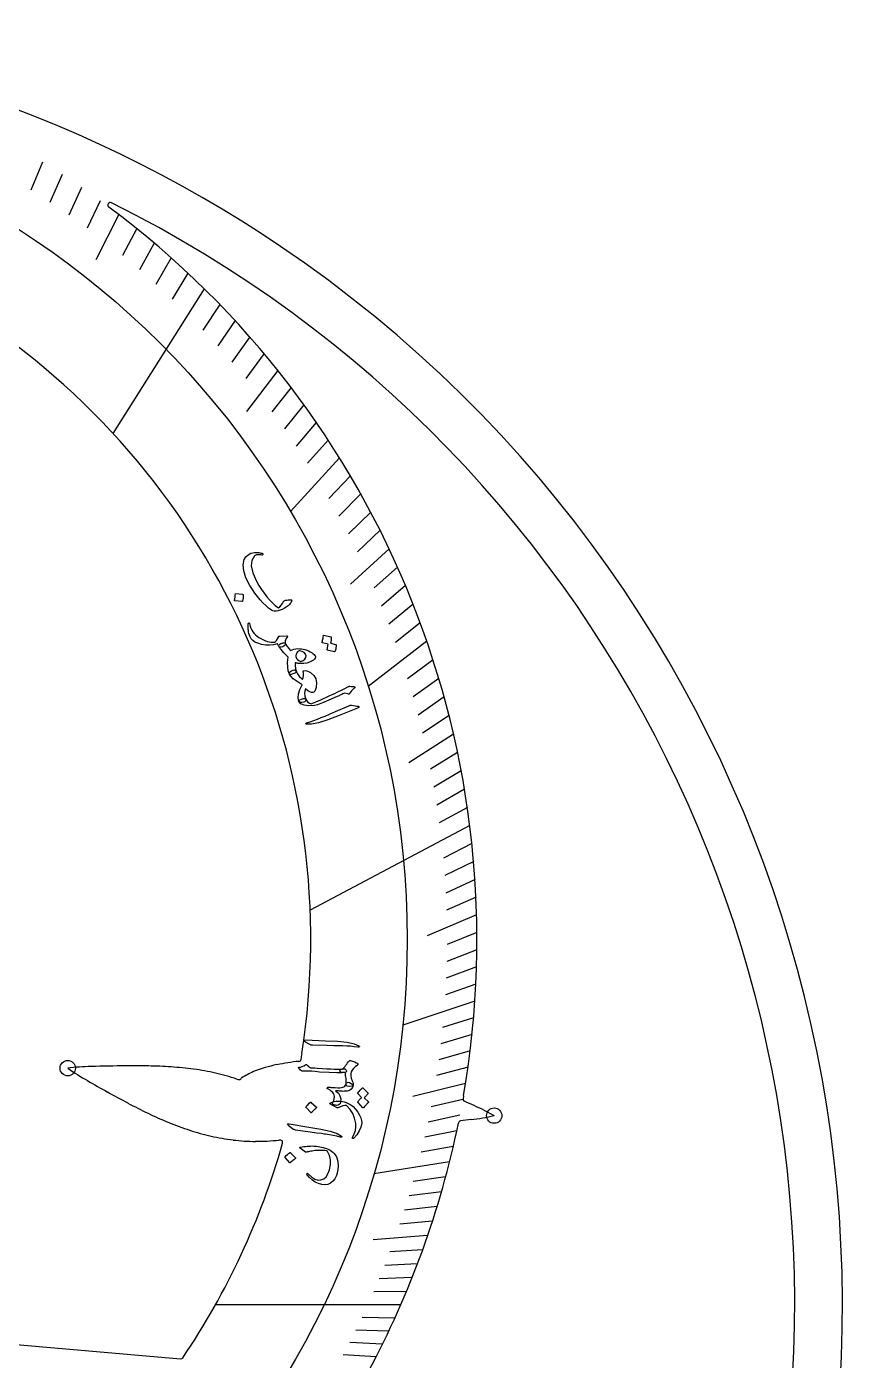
# Model space of a CAD drawing. Header units: millimetres. Extents: x -126 to 126, y -126 to 126.
# Drawn here: x 45.6 to 126, y -5.5 to 126 of the extents above; entities that cross this region are included whole.
import ezdxf

# ---------------------------------------------------------------- set-up
doc = ezdxf.new("R2010")
doc.units = ezdxf.units.MM
for name, color, linetype in [('CUT_INNER', 6, 'Continuous'), ('CUT_OUTER', 1, 'Continuous'), ('ENGRAVE', 7, 'Continuous'), ('ENGRAVE_FINE', 8, 'Continuous'), ('TEXT', 5, 'Continuous')]:
    doc.layers.add(name, color=color, linetype=linetype)

msp = doc.modelspace()

# ---------------------------------------------------------------- linework, layer by layer
at = {"layer": 'CUT_INNER'}
for points in [[(66.34, 22.26), (66.45, 22.22)], [(88.67, 20.62), (88.62, 20.34)], [(90.66, 19.2), (91.68, 18.66), (91.69, 18.65)], [(88.16, 17.94), (88.16, 17.91)], [(89.41, 18.27), (88.38, 18.14)], [(70.55, 16.25), (70.48, 16.24)], [(28, -2.45), (60.77, -5.32)]]:
    msp.add_lwpolyline(points, dxfattribs=at)
for centre, radius, start, end in [((0, 36.01), 73.61, 351.2115, 186.2843), ((0, 0), 121.3, 116.4248, 63.5752), ((53.87, 108.41), 0.25, 63.457, 233.2617), ((0, 36.01), 89.99, 350.1565, 53.349), ((73.49, 8.39), 15.62, 101.8549, 110.7302), ((74.16, 5.65), 18.43, 95.3336, 102.1463), ((72.42, 24.25), 0.25, 276.9408, 350.6836), ((27.85, 31.61), 45.42, 350.6216, 351.3207), ((52.15, 4.28), 19.21, 90.5691, 97.4483), ((60.84, 38.96), 19.21, 234.429, 241.3033), ((56.97, -129.61), 153.18, 90.5989, 91.873), ((56.11, -50.73), 74.3, 88.8315, 90.5729), ((56.68, -22.88), 46.44, 86.0796, 88.8396), ((57.59, -9.6), 33.13, 82.2485, 86.0797), ((58.55, -2.57), 26.04, 77.4046, 82.2401), ((59.37, 1.16), 22.21, 71.7301, 77.3873), ((66.53, 22.45), 0.25, 250.1854, 336.1584), ((73.86, 10.48), 13.83, 115.2486, 120.8978), ((132.93, 163.04), 162.72, 240.0139, 240.8153), ((102.41, 108.21), 99.96, 240.7653, 242.0616), ((82.59, 70.8), 57.63, 242.0477, 244.2812), ((88.87, 20.3), 0.25, 169.9814, 245.8396), ((49.6, -68.39), 96.74, 64.8819, 66.1185), ((74.38, 53.76), 38.71, 244.2772, 247.5703), ((87.34, 37.37), 19.21, 276.1943, 283.0728), ((70.7, 44.85), 29.07, 247.5743, 251.919), ((69.07, 39.87), 23.83, 251.932, 257.2034), ((0.02, 36), 89.98, 331.7512, 348.3998), ((88.41, 17.89), 0.25, 97.2854, 168.5742), ((0.01, 36), 73.61, 325.954, 344.1783), ((68.46, 37.21), 21.1, 257.2238, 263.1922), ((68.31, 36.04), 19.93, 263.2109, 269.6219), ((68.31, 35.34), 19.22, 269.6117, 276.4729), ((70.59, 16), 0.25, 344.0039, 98.4163), ((60.79, -5.07), 0.25, 265, 326.0742)]:
    msp.add_arc(centre, radius, start, end, dxfattribs=at)
at = {"layer": 'CUT_OUTER'}
for start, end in [(90.3519, 55.8988), (55.8988, 88.9457)]:
    msp.add_arc((0, 0), 126, start, end, dxfattribs=at)
at = {"layer": 'ENGRAVE'}
for points in [[(63.1, 100.17), (54.12, 85.91)], [(76.44, 83.49), (71.6, 78.21)], [(85.06, 65.41), (79.28, 60.97)], [(89.29, 47.25), (73.56, 38.92)], [(89.79, 29.95), (82.69, 27.58)], [(87.29, 14.11), (79.84, 12.9)], [(82.48, 0), (64.21, 0)]]:
    msp.add_lwpolyline(points, dxfattribs=at)
for centre, radius in [((0, 36.01), 83.12), ((49.66, 23.33), 0.756), ((91.69, 18.65), 0.756)]:
    msp.add_circle(centre, radius, dxfattribs=at)
at = {"layer": 'ENGRAVE_FINE'}
for points in [[(47.18, 112.64), (46.03, 109.89)], [(49.12, 111.41), (47.91, 108.68)], [(51.01, 110.14), (49.76, 107.43)], [(52.87, 108.83), (51.56, 106.14)], [(54.69, 107.48), (52.42, 103.02)], [(56.46, 106.09), (55.05, 103.44)], [(58.19, 104.66), (56.72, 102.03)], [(59.87, 103.2), (58.36, 100.59)], [(61.51, 101.7), (59.95, 99.12)], [(64.65, 98.61), (62.99, 96.08)], [(66.15, 97.02), (64.44, 94.52)], [(67.6, 95.41), (65.85, 92.93)], [(69.01, 93.77), (67.21, 91.32)], [(70.37, 92.1), (67.29, 88.07)], [(71.68, 90.42), (69.79, 88.03)], [(72.94, 88.71), (71.01, 86.36)], [(74.16, 86.99), (72.18, 84.66)], [(75.33, 85.25), (73.3, 82.96)], [(77.52, 81.72), (75.4, 79.5)], [(78.54, 79.94), (76.38, 77.75)], [(79.52, 78.15), (77.32, 75.99)], [(80.45, 76.35), (78.21, 74.22)], [(81.33, 74.54), (77.53, 71.05)], [(82.17, 72.72), (79.85, 70.67)], [(82.96, 70.9), (80.6, 68.88)], [(83.7, 69.07), (81.31, 67.09)], [(84.4, 67.24), (81.97, 65.3)], [(85.67, 63.58), (83.16, 61.72)], [(86.23, 61.75), (83.69, 59.93)], [(86.76, 59.92), (84.19, 58.14)], [(87.24, 58.09), (84.63, 56.35)], [(87.68, 56.27), (83.28, 53.44)], [(88.08, 54.45), (85.41, 52.8)], [(88.44, 52.64), (85.74, 51.03)], [(88.76, 50.83), (86.03, 49.27)], [(89.05, 49.04), (86.28, 47.51)], [(89.5, 45.47), (86.68, 44.03)], [(89.67, 43.69), (86.82, 42.31)], [(89.8, 41.93), (86.93, 40.59)], [(89.9, 40.18), (87, 38.89)], [(89.96, 38.45), (85.08, 36.36)], [(89.99, 36.72), (87.04, 35.52)], [(89.99, 35.01), (87.02, 33.85)], [(89.95, 33.31), (86.96, 32.2)], [(89.89, 31.62), (86.88, 30.56)], [(89.66, 28.3), (86.61, 27.33)], [(89.51, 26.65), (86.44, 25.74)], [(89.32, 25.03), (86.24, 24.16)], [(89.11, 23.42), (86.01, 22.6)], [(88.87, 21.82), (83.66, 20.55)], [(88.6, 20.25), (85.47, 19.53)], [(88.31, 18.69), (85.17, 18.02)], [(88, 17.14), (84.84, 16.53)], [(87.65, 15.62), (84.49, 15.05)], [(86.9, 12.61), (83.71, 12.15)], [(86.49, 11.14), (83.3, 10.73)], [(86.06, 9.68), (82.86, 9.32)], [(85.61, 8.25), (82.4, 7.94)], [(85.13, 6.83), (79.76, 6.4)], [(84.64, 5.42), (81.42, 5.22)], [(84.13, 4.04), (80.9, 3.89)], [(83.6, 2.68), (80.37, 2.57)], [(83.05, 1.33), (79.82, 1.28)], [(81.89, -1.31), (78.67, -1.26)], [(81.29, -2.6), (78.07, -2.5)], [(80.68, -3.87), (77.45, -3.72)], [(80.04, -5.13), (76.82, -4.92)]]:
    msp.add_lwpolyline(points, dxfattribs=at)
at = {"layer": 'TEXT'}
for points in [[(71.73, 69.36), (71.69, 69.28), (71.64, 69.2), (71.59, 69.13), (71.53, 69.05), (71.46, 68.98), (71.38, 68.91), (71.29, 68.84), (71.2, 68.78), (71.01, 68.66), (70.81, 68.56), (70.6, 68.48), (70.39, 68.42), (70.19, 68.39), (70.01, 68.39), (69.87, 68.42), (69.75, 68.47), (69.46, 68.69), (69.17, 68.94), (68.89, 69.2), (68.62, 69.5), (68.36, 69.81), (68.11, 70.15), (67.86, 70.52), (67.62, 70.91), (67.23, 71.67), (67.01, 72.35), (66.95, 72.94), (67.06, 73.46), (67.22, 73.74), (67.44, 73.95), (67.72, 74.09), (68.06, 74.16), (68.14, 74.17), (68.22, 74.17), (68.31, 74.17), (68.4, 74.16), (68.5, 74.15), (68.6, 74.13), (68.7, 74.11), (68.81, 74.09), (68.84, 74.08), (68.86, 74.06), (68.88, 74.04), (68.89, 74.01), (68.9, 73.99), (68.89, 73.97), (68.88, 73.95), (68.86, 73.93), (68.85, 73.92), (68.83, 73.91), (68.8, 73.91), (68.78, 73.91), (68.67, 73.93), (68.57, 73.95), (68.47, 73.95), (68.37, 73.95), (68.28, 73.94), (68.19, 73.91), (68.12, 73.88), (68.06, 73.83), (67.79, 73.39), (67.74, 72.84), (67.9, 72.15), (68.27, 71.34), (68.51, 70.91), (68.76, 70.51), (69.02, 70.14), (69.28, 69.8), (69.55, 69.49), (69.83, 69.2), (70.12, 68.95), (70.43, 68.72), (70.56, 68.82), (70.69, 68.96), (70.82, 69.15), (70.95, 69.39), (70.97, 69.4), (71, 69.41), (71.06, 69.43), (71.13, 69.45), (71.14, 69.45), (71.15, 69.45), (71.15, 69.45), (71.16, 69.45), (71.26, 69.47), (71.38, 69.49), (71.51, 69.49), (71.66, 69.5), (71.71, 69.49), (71.74, 69.46), (71.74, 69.42), (71.73, 69.36)], [(66.9, 70.06), (66.91, 70.06), (66.92, 70.05), (66.93, 70.03), (66.94, 70.01), (66.95, 69.85), (66.95, 69.69), (66.93, 69.53), (66.89, 69.38), (66.88, 69.36), (66.87, 69.35), (66.85, 69.34), (66.83, 69.34), (66.14, 69.39), (66.12, 69.4), (66.11, 69.41), (66.1, 69.43), (66.11, 69.46), (66.11, 69.49), (66.12, 69.53), (66.13, 69.59), (66.14, 69.66), (66.15, 69.74), (66.16, 69.84), (66.17, 69.96), (66.18, 70.09), (66.18, 70.11), (66.19, 70.13), (66.2, 70.13), (66.21, 70.13)], [(70.56, 65.93), (71.24, 65.95), (71.3, 65.94), (71.33, 65.93), (71.34, 65.9), (71.33, 65.87), (71.25, 65.77), (71.19, 65.67), (71.14, 65.58), (71.1, 65.5), (71.08, 65.42), (71.08, 65.35), (71.09, 65.27), (71.11, 65.19), (71.12, 65.1), (71.09, 65.02), (71, 64.95), (70.86, 64.88), (70.71, 64.83), (70.6, 64.82), (70.51, 64.85), (70.45, 64.92), (70.43, 64.97), (70.4, 65.03), (70.38, 65.09), (70.35, 65.15), (70.35, 65.16), (70.34, 65.17), (70.32, 65.17), (70.3, 65.17), (69.93, 65.06), (69.56, 65.02), (69.17, 65.03), (68.77, 65.1), (68.4, 65.21), (68.11, 65.33), (67.89, 65.48), (67.75, 65.66), (67.65, 65.84), (67.57, 66.01), (67.52, 66.17), (67.48, 66.32), (67.47, 66.39), (67.46, 66.48), (67.45, 66.56), (67.44, 66.66), (67.44, 66.76), (67.44, 66.87), (67.44, 66.99), (67.45, 67.11), (67.45, 67.14), (67.45, 67.16), (67.46, 67.18), (67.48, 67.2), (67.5, 67.21), (67.52, 67.22), (67.53, 67.22), (67.55, 67.21), (67.56, 67.2), (67.58, 67.19), (67.58, 67.17), (67.59, 67.15), (67.64, 66.91), (67.71, 66.69), (67.8, 66.5), (67.9, 66.34), (68.03, 66.19), (68.17, 66.04), (68.33, 65.91), (68.5, 65.79), (68.68, 65.68), (68.88, 65.58), (69.09, 65.48), (69.32, 65.4), (69.52, 65.35), (69.71, 65.32), (69.88, 65.31), (70.05, 65.33), (70.15, 65.38), (70.24, 65.49), (70.33, 65.64), (70.42, 65.83), (70.44, 65.87), (70.47, 65.9), (70.51, 65.92), (70.56, 65.93)], [(76.06, 65.11), (76.07, 65.11), (76.08, 65.1), (76.09, 65.08), (76.1, 65.06), (76.1, 64.97), (76.1, 64.88), (76.09, 64.8), (76.08, 64.72), (76.07, 64.64), (76.05, 64.55), (76.03, 64.47), (76, 64.39), (75.99, 64.37), (75.98, 64.36), (75.96, 64.36), (75.94, 64.36), (75.24, 64.52), (75.22, 64.52), (75.22, 64.54), (75.22, 64.56), (75.22, 64.59), (75.23, 64.61), (75.24, 64.65), (75.25, 64.69), (75.26, 64.75), (75.27, 64.83), (75.29, 64.91), (75.3, 65.01), (75.32, 65.13), (74.77, 65.25), (74.75, 65.26), (74.74, 65.27), (74.74, 65.3), (74.74, 65.33), (74.75, 65.36), (74.76, 65.4), (74.77, 65.46), (74.78, 65.53), (74.8, 65.62), (74.82, 65.73), (74.84, 65.85), (74.86, 65.99), (74.86, 66.01), (74.87, 66.02), (74.88, 66.02), (74.9, 66.02), (75.58, 65.86), (75.6, 65.85), (75.61, 65.84), (75.62, 65.82), (75.62, 65.8), (75.63, 65.73), (75.63, 65.66), (75.63, 65.58), (75.62, 65.51), (75.61, 65.44), (75.6, 65.38), (75.58, 65.31), (75.56, 65.24)], [(74.07, 63.94), (74.07, 63.92), (74.07, 63.91), (74.08, 63.9), (74.08, 63.9), (74.08, 63.89), (74.08, 63.88), (74.08, 63.87), (74.08, 63.86), (74.04, 63.75), (73.98, 63.65), (73.88, 63.56), (73.76, 63.47), (73.49, 63.34), (73.22, 63.25), (72.93, 63.21), (72.65, 63.21), (72.58, 63.21), (72.51, 63.22), (72.44, 63.22), (72.37, 63.23), (72.29, 63.25), (72.22, 63.26), (72.15, 63.28), (72.07, 63.29), (72.08, 63.17), (72.08, 63.04), (72.09, 62.93), (72.1, 62.82), (72.12, 62.71), (72.14, 62.61), (72.16, 62.52), (72.18, 62.43), (72.18, 62.39), (72.16, 62.35), (72.11, 62.31), (72.03, 62.27), (71.83, 62.19), (71.67, 62.14), (71.57, 62.14), (71.51, 62.18), (71.4, 62.5), (71.34, 62.88), (71.33, 63.33), (71.37, 63.85), (71.25, 63.97), (71.11, 64.1), (70.97, 64.26), (70.82, 64.43), (70.68, 64.6), (70.57, 64.74), (70.49, 64.85), (70.45, 64.92), (70.44, 64.97), (70.46, 65.01), (70.5, 65.07), (70.56, 65.12), (70.59, 65.14), (70.63, 65.17), (70.67, 65.19), (70.71, 65.2), (70.75, 65.22), (70.79, 65.23), (70.84, 65.24), (70.88, 65.25), (70.96, 65.26), (71.03, 65.25), (71.08, 65.23), (71.11, 65.19), (71.17, 65.1), (71.23, 65), (71.29, 64.91), (71.36, 64.83), (71.42, 64.74), (71.48, 64.66), (71.55, 64.58), (71.61, 64.5), (71.77, 64.58), (71.95, 64.64), (72.14, 64.67), (72.35, 64.69), (72.52, 64.68), (72.7, 64.66), (72.87, 64.63), (73.04, 64.59), (73.22, 64.53), (73.39, 64.46), (73.56, 64.37), (73.74, 64.27), (73.86, 64.18), (73.95, 64.1), (74.02, 64.02), (74.07, 63.94)], [(73.15, 63.98), (73.08, 64.15), (72.95, 64.29), (72.76, 64.4), (72.53, 64.48), (72.46, 64.48), (72.38, 64.44), (72.31, 64.37), (72.23, 64.27), (72.17, 64.14), (72.14, 64.02), (72.13, 63.91), (72.16, 63.81), (72.22, 63.7), (72.32, 63.6), (72.45, 63.51), (72.63, 63.43), (72.88, 63.53), (73.04, 63.66), (73.14, 63.81), (73.15, 63.98)], [(73.12, 59.71), (73.14, 59.6), (73.11, 59.51), (73.04, 59.44), (72.93, 59.4), (72.74, 59.38), (72.59, 59.39), (72.49, 59.43), (72.44, 59.49), (72.36, 59.84), (72.39, 60.23), (72.52, 60.66), (72.76, 61.12), (72.27, 61.44), (71.89, 61.72), (71.64, 61.97), (71.51, 62.18), (71.5, 62.27), (71.53, 62.35), (71.6, 62.43), (71.71, 62.51), (71.87, 62.58), (72, 62.59), (72.11, 62.54), (72.18, 62.43), (72.24, 62.32), (72.29, 62.21), (72.36, 62.11), (72.43, 62.01), (72.51, 61.92), (72.6, 61.83), (72.7, 61.75), (72.8, 61.66), (72.86, 61.83), (72.89, 62.02), (72.89, 62.22), (72.86, 62.45), (72.86, 62.47), (72.87, 62.49), (72.89, 62.5), (72.93, 62.51), (73.05, 62.52), (73.21, 62.49), (73.39, 62.42), (73.6, 62.32), (73.91, 62.05), (74.11, 61.72), (74.19, 61.33), (74.14, 60.87), (74.08, 60.67), (74, 60.51), (73.91, 60.41), (73.81, 60.36), (73.68, 60.36), (73.51, 60.42), (73.32, 60.54), (73.09, 60.71), (73.03, 60.51), (73.01, 60.28), (73.04, 60.01), (73.12, 59.71)], [(77.46, 60.98), (77.6, 60.97), (77.71, 60.96), (77.79, 60.95), (77.84, 60.95), (77.88, 60.94), (77.9, 60.93), (77.92, 60.91), (77.94, 60.89), (77.94, 60.86), (77.94, 60.83), (77.92, 60.8), (77.89, 60.78), (77.75, 60.66), (77.63, 60.53), (77.53, 60.4), (77.44, 60.26), (77.42, 60.22), (77.38, 60.2), (77.33, 60.2), (77.27, 60.22), (76.98, 60.31), (76.88, 60.27), (76.78, 60.23), (76.68, 60.18), (76.59, 60.14), (76.49, 60.1), (76.4, 60.05), (76.31, 60.01), (76.22, 59.97), (75.41, 59.6), (74.76, 59.33), (74.29, 59.16), (73.99, 59.08), (73.42, 59.06), (72.97, 59.12), (72.64, 59.26), (72.44, 59.49), (72.44, 59.5), (72.44, 59.51), (72.43, 59.52), (72.43, 59.52), (72.46, 59.58), (72.55, 59.64), (72.69, 59.7), (72.9, 59.77), (72.98, 59.78), (73.04, 59.78), (73.09, 59.76), (73.12, 59.71), (73.22, 59.54), (73.34, 59.4), (73.48, 59.31), (73.64, 59.25), (73.8, 59.31), (73.97, 59.38), (74.17, 59.46), (74.39, 59.55), (74.62, 59.65), (74.88, 59.77), (75.15, 59.9), (75.44, 60.03), (75.73, 60.16), (75.98, 60.28), (76.21, 60.39), (76.41, 60.49), (76.58, 60.57), (76.72, 60.64), (76.83, 60.69), (76.92, 60.73), (77.32, 60.94), (77.36, 60.96), (77.4, 60.97), (77.43, 60.98), (77.46, 60.98)], [(78.14, 59.03), (78.3, 59), (78.37, 58.95), (78.34, 58.89), (78.22, 58.82), (76.41, 58.1), (75.29, 57.66), (74.38, 57.38), (73.68, 57.24), (73.19, 57.24), (73.15, 57.26), (73.12, 57.27), (73.11, 57.29), (73.12, 57.31), (73.14, 57.33), (73.17, 57.35), (73.2, 57.36), (73.24, 57.38), (73.57, 57.47), (73.92, 57.59), (74.28, 57.73), (74.65, 57.89), (74.75, 57.93), (75.02, 58.04), (75.45, 58.22), (76.05, 58.48), (77.37, 59.06), (77.45, 59.08), (77.51, 59.1), (77.58, 59.1), (77.64, 59.1)], [(73.1, 25.91), (72.96, 26), (72.92, 26.06), (72.97, 26.1), (73.11, 26.11), (75.06, 26.03), (76.25, 25.98), (77.2, 25.88), (77.9, 25.72), (78.35, 25.52), (78.38, 25.48), (78.4, 25.46), (78.4, 25.44), (78.38, 25.42), (78.36, 25.41), (78.33, 25.41), (78.29, 25.4), (78.25, 25.41), (77.9, 25.45), (77.54, 25.49), (77.16, 25.51), (76.75, 25.52), (76.64, 25.52), (76.35, 25.53), (75.88, 25.54), (75.23, 25.56), (73.79, 25.59), (73.71, 25.6), (73.64, 25.61), (73.58, 25.63), (73.53, 25.66)], [(74.26, 23.33), (74.76, 23.3), (75.2, 23.27), (75.59, 23.25), (75.93, 23.23), (76.21, 23.22), (76.43, 23.22), (76.6, 23.23), (76.71, 23.24), (76.85, 23.26), (76.97, 23.25), (77.05, 23.21), (77.11, 23.14), (77.13, 23.06), (77.12, 23), (77.08, 22.94), (77, 22.91), (76.71, 22.86), (76.19, 22.86), (75.44, 22.89), (74.47, 22.95), (74.05, 22.99), (73.72, 23.02), (73.47, 23.03), (73.3, 23.04), (72.93, 23.02), (72.87, 23.02), (72.81, 23.03), (72.76, 23.05), (72.71, 23.07), (72.61, 23.15), (72.53, 23.22), (72.48, 23.26), (72.45, 23.29), (72.4, 23.35), (72.39, 23.39), (72.41, 23.41), (72.46, 23.43), (72.61, 23.44), (72.77, 23.49), (72.93, 23.56), (73.11, 23.66), (73.15, 23.68), (73.18, 23.68), (73.21, 23.67), (73.24, 23.65), (73.27, 23.62), (73.31, 23.59), (73.33, 23.56), (73.36, 23.54), (73.39, 23.51), (73.41, 23.49), (73.43, 23.47), (73.45, 23.45), (73.48, 23.42), (73.51, 23.4), (73.55, 23.39), (73.58, 23.38), (73.66, 23.38), (73.8, 23.37), (74, 23.35), (74.26, 23.33)], [(76.49, 23.02), (76.49, 23.11), (76.53, 23.18), (76.59, 23.22), (76.68, 23.24), (76.73, 23.25), (76.78, 23.27), (76.82, 23.31), (76.87, 23.36), (76.9, 23.4), (76.93, 23.43), (76.96, 23.48), (77, 23.52), (77.04, 23.57), (77.08, 23.62), (77.12, 23.68), (77.16, 23.74), (77.24, 23.85), (77.3, 23.94), (77.35, 24), (77.39, 24.04), (77.42, 24.07), (77.45, 24.08), (77.49, 24.08), (77.52, 24.08), (77.74, 24.01), (77.94, 23.94), (78.1, 23.87), (78.23, 23.81), (78.24, 23.8), (78.25, 23.78), (78.26, 23.75), (78.26, 23.73), (78.25, 23.69), (78.24, 23.66), (78.23, 23.64), (78.22, 23.63), (78, 23.45), (77.83, 23.29), (77.69, 23.13), (77.6, 22.97), (77.56, 22.81), (77.56, 22.61), (77.61, 22.36), (77.7, 22.07), (77.75, 21.94), (77.78, 21.82), (77.79, 21.72), (77.79, 21.64), (77.77, 21.61), (77.75, 21.58), (77.71, 21.56), (77.66, 21.55), (77.4, 21.53), (77.21, 21.56), (77.11, 21.64), (77.09, 21.77), (77.09, 21.9), (77.1, 22.03), (77.1, 22.17), (77.09, 22.31), (77.07, 22.46), (77.05, 22.61), (77.02, 22.76), (76.99, 22.92), (76.77, 22.9), (76.62, 22.92), (76.52, 22.96), (76.49, 23.02)], [(75.25, 21.39), (75.27, 21.43), (75.3, 21.45), (75.34, 21.46), (75.39, 21.45), (75.42, 21.45), (75.47, 21.45), (75.53, 21.45), (75.61, 21.44), (75.7, 21.43), (75.8, 21.43), (75.91, 21.42), (76.03, 21.41), (76.27, 21.4), (76.48, 21.4), (76.64, 21.42), (76.77, 21.45), (76.87, 21.5), (76.96, 21.57), (77.03, 21.66), (77.09, 21.77), (77.14, 21.87), (77.22, 21.93), (77.31, 21.95), (77.42, 21.91), (77.59, 21.83), (77.7, 21.76), (77.77, 21.7), (77.79, 21.65), (77.72, 21.42), (77.59, 21.25), (77.42, 21.13), (77.19, 21.06), (77.13, 21.06), (77.05, 21.05), (76.98, 21.05), (76.9, 21.05), (76.81, 21.04), (76.72, 21.05), (76.62, 21.05), (76.52, 21.06), (76.43, 21.08), (76.34, 21.09), (76.26, 21.09), (76.2, 21.1), (76.15, 21.1), (76.11, 21.11), (76.08, 21.11), (76.06, 21.11), (76.06, 21.11), (76.05, 21.11), (76.05, 21.11), (76.05, 21.11), (76.05, 21.1), (76.06, 21.1), (76.07, 21.09), (76.08, 21.08), (76.33, 20.87), (76.49, 20.61), (76.56, 20.31), (76.54, 19.97), (76.5, 19.83), (76.42, 19.74), (76.31, 19.68), (76.16, 19.66), (76.04, 19.67), (75.93, 19.7), (75.85, 19.74), (75.79, 19.79), (75.76, 19.84), (75.74, 19.9), (75.75, 19.94), (75.78, 19.99), (75.81, 20.02), (75.84, 20.05), (75.86, 20.08), (75.87, 20.1), (75.92, 20.33), (75.94, 20.52), (75.92, 20.7), (75.86, 20.84), (75.79, 20.93), (75.67, 21.04), (75.51, 21.15), (75.3, 21.28), (75.26, 21.3), (75.24, 21.33), (75.24, 21.36), (75.25, 21.39)], [(78.27, 20.81), (78.26, 20.82), (78.26, 20.83), (78.26, 20.85), (78.26, 20.87), (78.31, 20.95), (78.35, 21.02), (78.4, 21.08), (78.45, 21.15), (78.51, 21.21), (78.56, 21.27), (78.63, 21.33), (78.69, 21.38), (78.71, 21.39), (78.73, 21.39), (78.74, 21.39), (78.76, 21.38), (79.28, 20.88), (79.29, 20.87), (79.28, 20.85), (79.27, 20.83), (79.25, 20.81), (79.23, 20.79), (79.21, 20.77), (79.18, 20.73), (79.14, 20.69), (79.09, 20.63), (79.03, 20.57), (78.96, 20.49), (78.89, 20.4), (79.29, 20), (79.3, 19.99), (79.3, 19.97), (79.29, 19.95), (79.26, 19.92), (79.24, 19.9), (79.21, 19.87), (79.17, 19.83), (79.12, 19.78), (79.06, 19.71), (78.98, 19.63), (78.9, 19.54), (78.8, 19.43), (78.79, 19.42), (78.78, 19.42), (78.77, 19.42), (78.76, 19.43), (78.27, 19.94), (78.26, 19.95), (78.26, 19.97), (78.26, 19.99), (78.27, 20.01), (78.3, 20.07), (78.34, 20.13), (78.38, 20.19), (78.43, 20.24), (78.47, 20.3), (78.52, 20.35), (78.57, 20.39), (78.62, 20.44)], [(73.15, 19.44), (73.15, 19.46), (73.14, 19.47), (73.14, 19.49), (73.15, 19.51), (73.24, 19.64), (73.35, 19.76), (73.47, 19.87), (73.59, 19.97), (73.61, 19.98), (73.63, 19.98), (73.64, 19.97), (73.66, 19.96), (74.17, 19.48), (74.18, 19.46), (74.18, 19.44), (74.17, 19.42), (74.14, 19.4), (74.12, 19.39), (74.09, 19.36), (74.05, 19.32), (74, 19.27), (73.94, 19.21), (73.86, 19.14), (73.78, 19.05), (73.68, 18.95), (73.67, 18.94), (73.65, 18.94), (73.64, 18.94), (73.63, 18.95)], [(77.85, 16.43), (77.83, 16.41), (77.81, 16.4), (77.79, 16.39), (77.77, 16.39), (77.75, 16.39), (77.74, 16.4), (77.72, 16.41), (77.71, 16.42), (77.71, 16.44), (77.71, 16.46), (77.71, 16.48), (77.72, 16.51), (77.9, 16.86), (78.01, 17.2), (78.06, 17.54), (78.04, 17.87), (77.93, 18.4), (77.75, 18.86), (77.5, 19.27), (77.17, 19.62), (77.17, 19.62), (77.16, 19.63), (77.16, 19.63), (77.15, 19.63), (77.15, 19.64), (77.15, 19.64), (77.14, 19.64), (77.14, 19.64), (76.98, 19.65), (76.78, 19.61), (76.55, 19.53), (76.28, 19.41), (76.26, 19.4), (76.25, 19.4), (76.24, 19.41), (76.23, 19.41), (75.49, 19.81), (75.46, 19.84), (75.49, 19.87), (75.58, 19.92), (75.71, 19.98), (75.91, 20.04), (76.13, 20.07), (76.36, 20.08), (76.6, 20.07), (76.73, 20.05), (76.9, 20.01), (77.09, 19.94), (77.31, 19.85), (77.55, 19.72), (77.78, 19.54), (78.01, 19.3), (78.24, 19.01), (78.43, 18.71), (78.56, 18.43), (78.62, 18.17), (78.63, 17.93), (78.54, 17.52), (78.38, 17.14), (78.15, 16.77), (77.85, 16.43)], [(71.47, 17.63), (71.34, 17.73), (71.31, 17.8), (71.36, 17.83), (71.5, 17.83), (73.43, 17.52), (74.61, 17.33), (75.54, 17.13), (76.21, 16.89), (76.64, 16.64), (76.67, 16.6), (76.68, 16.57), (76.68, 16.55), (76.66, 16.54), (76.64, 16.53), (76.6, 16.53), (76.57, 16.53), (76.52, 16.54), (76.19, 16.63), (75.83, 16.7), (75.45, 16.76), (75.05, 16.82), (74.94, 16.83), (74.66, 16.88), (74.19, 16.94), (73.55, 17.03), (72.12, 17.23), (72.04, 17.25), (71.98, 17.27), (71.92, 17.29), (71.86, 17.33)], [(71.09, 14.53), (71.09, 14.54), (71.09, 14.55), (71.09, 14.57), (71.1, 14.59), (71.2, 14.71), (71.31, 14.82), (71.43, 14.92), (71.57, 15.01), (71.59, 15.02), (71.6, 15.02), (71.62, 15.01), (71.63, 15), (72.11, 14.49), (72.12, 14.47), (72.12, 14.45), (72.1, 14.43), (72.08, 14.41), (72.06, 14.4), (72.02, 14.37), (71.98, 14.34), (71.93, 14.29), (71.86, 14.24), (71.78, 14.17), (71.69, 14.09), (71.59, 14), (71.57, 13.99), (71.56, 13.99), (71.55, 13.99), (71.54, 14)], [(72.63, 15.55), (72.78, 15.58), (72.93, 15.6), (73.09, 15.62), (73.25, 15.64), (73.42, 15.65), (73.59, 15.65), (73.77, 15.66), (73.96, 15.65), (74.14, 15.64), (74.33, 15.62), (74.5, 15.59), (74.68, 15.56), (74.85, 15.52), (75.02, 15.46), (75.18, 15.4), (75.34, 15.34), (75.51, 15.25), (75.66, 15.15), (75.79, 15.05), (75.91, 14.93), (76.14, 14.58), (76.28, 14.16), (76.31, 13.67), (76.25, 13.12), (76.14, 12.74), (75.99, 12.43), (75.8, 12.18), (75.56, 11.99), (75.29, 11.88), (75.01, 11.84), (74.71, 11.87), (74.38, 11.96), (74.06, 12.11), (73.77, 12.3), (73.5, 12.54), (73.26, 12.82), (73.24, 12.86), (73.23, 12.9), (73.23, 12.93), (73.25, 12.95), (73.28, 12.97), (73.32, 12.96), (73.36, 12.94), (73.4, 12.89), (73.72, 12.59), (74.03, 12.39), (74.33, 12.3), (74.62, 12.31), (74.89, 12.42), (75.12, 12.63), (75.31, 12.92), (75.46, 13.32), (75.56, 13.82), (75.56, 14.29), (75.46, 14.73), (75.27, 15.13), (75.26, 15.14), (75.25, 15.15), (75.23, 15.16), (75.21, 15.17), (75.01, 15.21), (74.78, 15.23), (74.5, 15.23), (74.19, 15.21), (74.03, 15.2), (73.88, 15.18), (73.74, 15.16), (73.62, 15.14), (73.5, 15.13), (73.39, 15.1), (73.3, 15.08), (73.22, 15.06), (73.17, 15.05), (73.14, 15.04), (73.1, 15.05), (73.08, 15.06), (72.58, 15.45), (72.55, 15.48), (72.55, 15.51), (72.58, 15.53), (72.63, 15.55)]]:
    msp.add_lwpolyline(points, close=True, dxfattribs=at)

doc.saveas('drawing.dxf')
